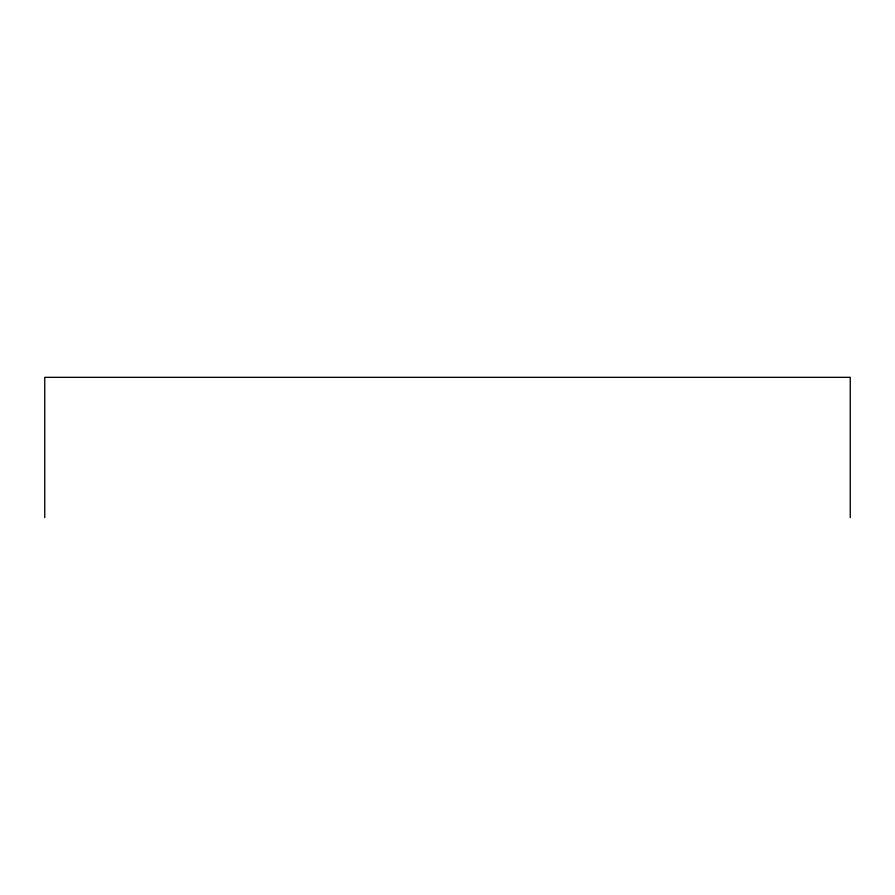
<?xml version="1.0" encoding="UTF-8"?>
<svg xmlns="http://www.w3.org/2000/svg" width="895" height="895" viewBox="0 0 895 895"><rect width="100%" height="100%" fill="white"/><g stroke="black" fill="none" stroke-linecap="round" stroke-linejoin="round"><path stroke-width="1.34" d="M850.25 517.668L850.25 377.332L44.75 377.332L44.75 517.668"/></g></svg>
